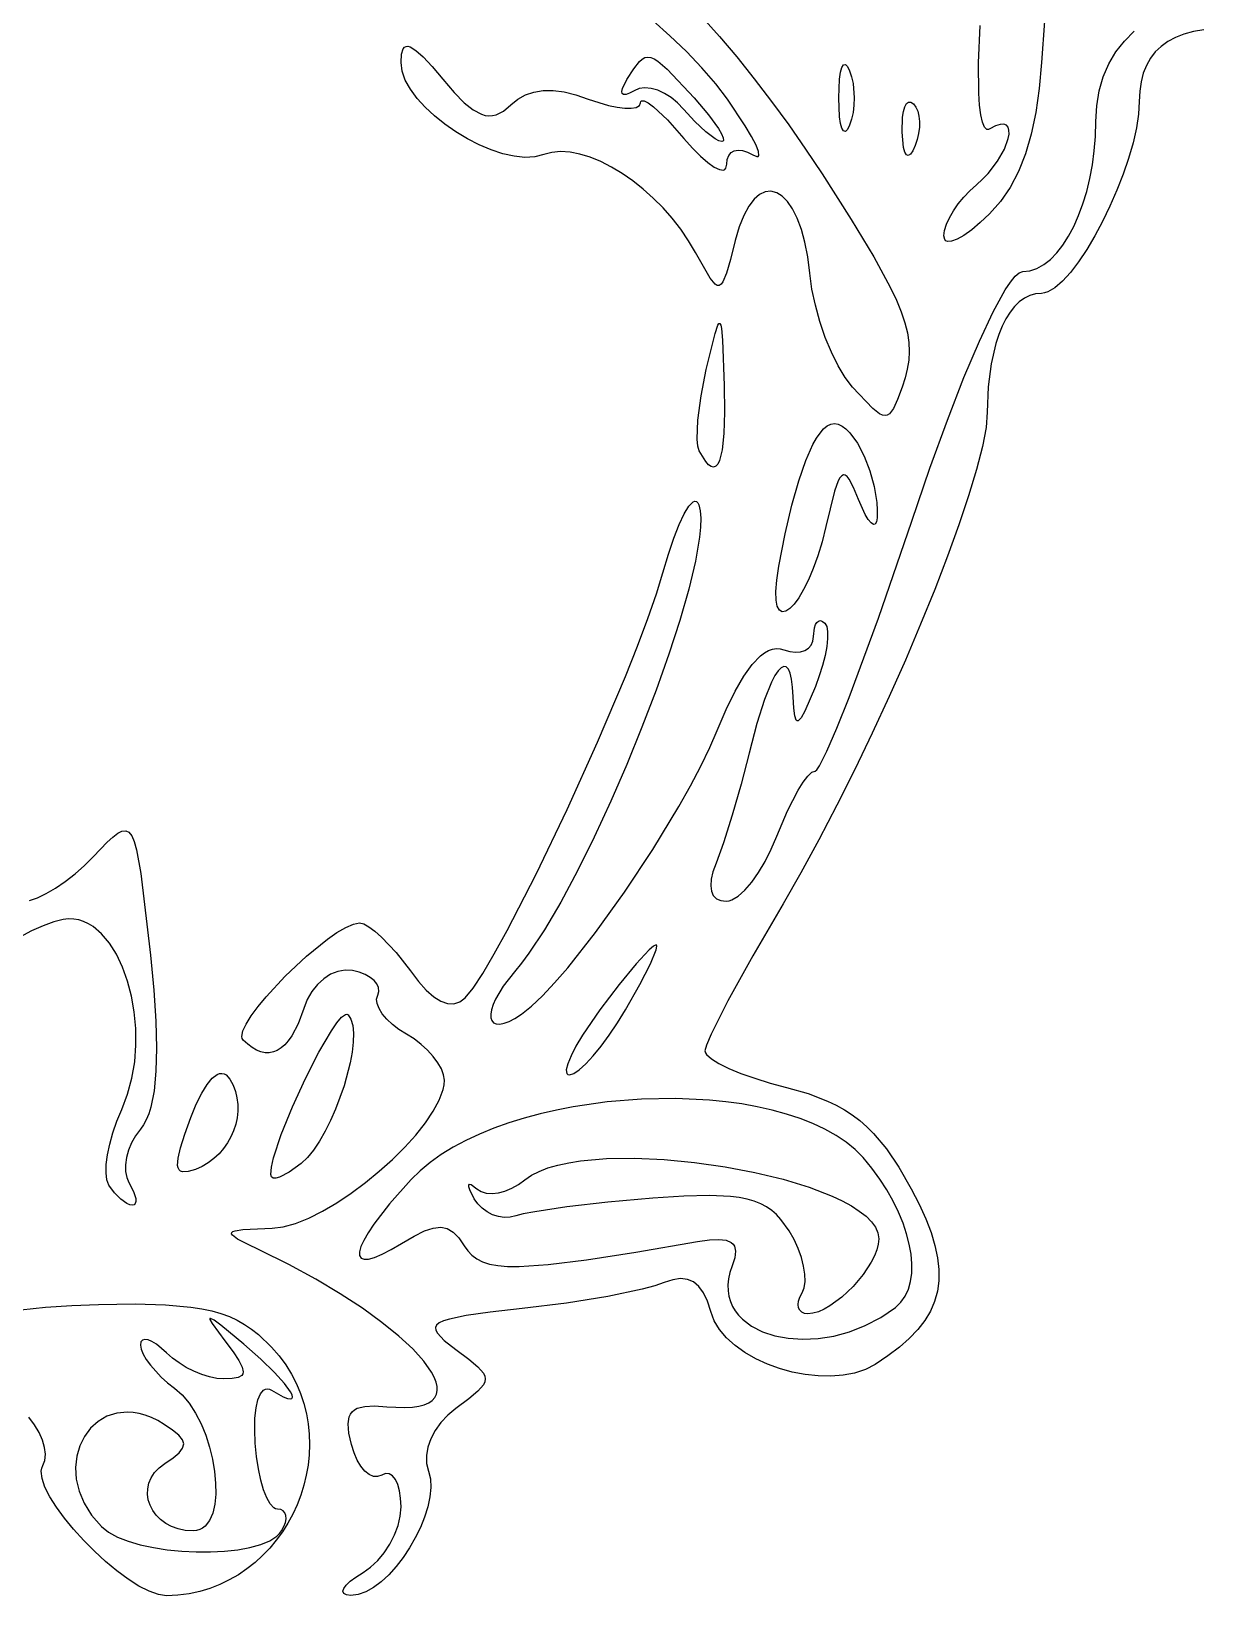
# Model space of a CAD drawing. Header units: millimetres. Extents: x 0.03 to 7.19, y 1.13 to 4.15.
# Drawn here: x 6.234 to 6.834, y 1.46 to 2.261 of the extents above; entities that cross this region are included whole.
import ezdxf

# ---------------------------------------------------------------- set-up
doc = ezdxf.new("R2010")
doc.units = ezdxf.units.MM

msp = doc.modelspace()

# ---------------------------------------------------------------- linework, layer by layer
at = {"flags": 128}
for points in [[(6.654115, 2.078899), (6.650393, 2.083724), (6.646776, 2.089727), (6.643354, 2.096668), (6.640216, 2.104309), (6.637452, 2.112411), (6.63515, 2.120735), (6.633402, 2.129042), (6.632296, 2.137094), (6.631235, 2.145483), (6.629778, 2.152991), (6.627971, 2.159596), (6.625862, 2.165278), (6.623497, 2.170017), (6.620925, 2.173791), (6.618191, 2.176579), (6.615344, 2.178361), (6.612431, 2.179116), (6.609498, 2.178824), (6.606594, 2.177462), (6.603765, 2.175012), (6.601058, 2.171451), (6.59852, 2.166759), (6.5962, 2.160915), (6.594143, 2.153899), (6.591652, 2.144176), (6.589601, 2.137146), (6.587764, 2.13274), (6.586855, 2.1315), (6.585914, 2.130891), (6.584913, 2.130902), (6.583824, 2.131527), (6.581268, 2.134581), (6.573851, 2.147663), (6.570287, 2.153777), (6.566284, 2.159665), (6.561898, 2.165293), (6.557188, 2.170621), (6.55221, 2.175614), (6.547021, 2.180235), (6.541679, 2.184446), (6.53624, 2.188212), (6.530763, 2.191494), (6.525303, 2.194256), (6.519919, 2.196462), (6.514668, 2.198073), (6.509606, 2.199054), (6.504791, 2.199368), (6.500279, 2.198976), (6.496129, 2.197844), (6.491599, 2.196693), (6.486527, 2.196435), (6.481029, 2.196996), (6.47522, 2.198301), (6.469215, 2.200277), (6.463129, 2.202849), (6.457076, 2.205942), (6.451173, 2.209483), (6.445533, 2.213396), (6.440272, 2.217609), (6.435504, 2.222046), (6.431346, 2.226633), (6.427911, 2.231296), (6.425316, 2.23596), (6.423674, 2.240552), (6.423101, 2.244997), (6.423367, 2.249202), (6.424204, 2.251946), (6.424855, 2.252764), (6.425671, 2.253207), (6.426659, 2.253274), (6.427827, 2.25296), (6.430732, 2.251181), (6.434445, 2.247846), (6.439025, 2.242932), (6.444532, 2.236413), (6.450342, 2.229637), (6.455481, 2.224422), (6.460075, 2.220721), (6.464249, 2.218486), (6.466218, 2.217903), (6.46813, 2.217669), (6.469999, 2.217777), (6.471842, 2.218222), (6.475513, 2.220097), (6.479268, 2.223247), (6.482815, 2.226178), (6.486751, 2.22838), (6.491085, 2.229853), (6.495822, 2.230597), (6.50097, 2.230614), (6.506536, 2.229903), (6.512526, 2.228465), (6.518949, 2.226302), (6.524252, 2.224453), (6.529216, 2.223047), (6.533729, 2.222091), (6.537681, 2.221594), (6.540963, 2.221563), (6.543464, 2.222005), (6.545075, 2.22293), (6.545685, 2.224344), (6.545837, 2.225028), (6.546207, 2.225426), (6.547555, 2.225401), (6.54964, 2.224343), (6.552369, 2.222326), (6.559396, 2.215715), (6.567907, 2.206163), (6.5723, 2.201159), (6.576397, 2.197003), (6.58011, 2.193751), (6.583348, 2.191457), (6.586022, 2.190173), (6.588044, 2.189954), (6.588781, 2.190261), (6.589322, 2.190854), (6.589768, 2.192927), (6.590034, 2.195407), (6.5908, 2.197385), (6.592014, 2.198844), (6.593627, 2.199766), (6.595589, 2.200132), (6.597848, 2.199925), (6.600355, 2.199127), (6.60306, 2.197719), (6.605194, 2.196816), (6.605817, 2.196938), (6.606153, 2.197424), (6.60599, 2.199427), (6.604758, 2.202707), (6.602508, 2.207146), (6.599294, 2.212627), (6.590185, 2.226247), (6.584161, 2.234083), (6.577066, 2.242263), (6.569161, 2.250548), (6.560706, 2.258694), (6.551961, 2.266462)], [(6.577261, 2.268264), (6.586, 2.258371), (6.594866, 2.247827), (6.603787, 2.236707), (6.612692, 2.225086), (6.621511, 2.213037), (6.630171, 2.200635), (6.638601, 2.187955), (6.653477, 2.16465), (6.665, 2.14561), (6.673452, 2.130085), (6.676614, 2.123405), (6.679113, 2.117323), (6.680986, 2.111744), (6.682267, 2.106574), (6.682991, 2.10172), (6.683193, 2.097088), (6.682909, 2.092583), (6.682174, 2.088113), (6.681022, 2.083583), (6.67949, 2.078899), (6.677127, 2.072505), (6.675066, 2.067938), (6.673042, 2.065198), (6.67196, 2.064513), (6.670787, 2.064285), (6.669489, 2.064513), (6.668034, 2.065198), (6.664516, 2.067938), (6.654115, 2.078899)], [(6.752343, 2.266168), (6.750851, 2.244927), (6.749714, 2.231637), (6.74798, 2.219467), (6.745634, 2.208371), (6.742662, 2.198306), (6.739049, 2.189226), (6.734779, 2.181087), (6.729839, 2.173845), (6.724212, 2.167455), (6.719525, 2.163017), (6.715153, 2.159359), (6.71119, 2.156527), (6.707733, 2.154566), (6.704878, 2.153521), (6.70272, 2.153439), (6.701933, 2.153773), (6.701355, 2.154365), (6.700879, 2.156344)], [(6.403657, 1.472177), (6.407563, 1.474906), (6.411207, 1.478334), (6.414509, 1.482322), (6.41739, 1.486733), (6.419769, 1.491427), (6.421567, 1.496267), (6.422704, 1.501114), (6.423101, 1.50583), (6.4229, 1.51019), (6.422322, 1.514017), (6.42141, 1.517245), (6.420204, 1.519807), (6.418744, 1.521637), (6.417072, 1.522668), (6.415228, 1.522833), (6.413254, 1.522066), (6.411159, 1.521288), (6.40898, 1.52142), (6.40678, 1.5224), (6.404624, 1.524161), (6.402575, 1.526641), (6.400697, 1.529775), (6.399055, 1.533498), (6.397712, 1.537747), (6.396442, 1.543556), (6.396034, 1.548236), (6.396563, 1.551866), (6.397203, 1.553312), (6.398105, 1.554526), (6.399279, 1.555517), (6.400734, 1.556296), (6.404525, 1.557256), (6.409553, 1.557486), (6.415893, 1.557066), (6.425115, 1.556611), (6.428931, 1.556818), (6.43223, 1.557298), (6.43502, 1.558042), (6.43731, 1.559037), (6.439109, 1.560274), (6.440426, 1.561741), (6.441271, 1.563426), (6.441651, 1.565319), (6.441577, 1.567409), (6.441057, 1.569685), (6.4401, 1.572135), (6.438716, 1.574749), (6.434699, 1.580422), (6.429078, 1.586616), (6.421926, 1.593243), (6.413314, 1.600213), (6.403315, 1.607439), (6.392, 1.614831), (6.379441, 1.622302), (6.36571, 1.629761), (6.350879, 1.637122), (6.34418, 1.640369), (6.339506, 1.642887), (6.336913, 1.644777), (6.336414, 1.645518), (6.336457, 1.646141), (6.337048, 1.646657), (6.338195, 1.647079), (6.342182, 1.647694), (6.357129, 1.648358), (6.362848, 1.649062), (6.369157, 1.650834), (6.375923, 1.653561), (6.383015, 1.657127), (6.390299, 1.661421), (6.397644, 1.666328), (6.404918, 1.671734), (6.411987, 1.677526), (6.41872, 1.683591), (6.424984, 1.689814), (6.430648, 1.696082), (6.435578, 1.702281), (6.439643, 1.708299), (6.442711, 1.71402), (6.444648, 1.719333), (6.445152, 1.7218), (6.445324, 1.724122), (6.444927, 1.7269), (6.443789, 1.729922), (6.441991, 1.73309), (6.439612, 1.736307), (6.436731, 1.739477), (6.433429, 1.742502), (6.429785, 1.745287), (6.425879, 1.747733), (6.42207, 1.750105), (6.418704, 1.752678), (6.415842, 1.755369), (6.413544, 1.758097), (6.41187, 1.76078), (6.410881, 1.763334), (6.410637, 1.765679), (6.411199, 1.767733), (6.411791, 1.769629), (6.411647, 1.771534), (6.410817, 1.773395), (6.409357, 1.775161), (6.407317, 1.776781), (6.404751, 1.778203), (6.401713, 1.779376), (6.398254, 1.780247), (6.394467, 1.780501), (6.390696, 1.779853), (6.387028, 1.778369), (6.383551, 1.776118), (6.380352, 1.773168), (6.377518, 1.769586), (6.375137, 1.765442), (6.373296, 1.760802), (6.370394, 1.753018), (6.367157, 1.746851), (6.365422, 1.744379), (6.363613, 1.742317), (6.361735, 1.740668), (6.359791, 1.739432), (6.357784, 1.738613), (6.355719, 1.738211), (6.353599, 1.738228), (6.351427, 1.738667), (6.349207, 1.73953), (6.346943, 1.740818), (6.344638, 1.742533), (6.342296, 1.744677), (6.341785, 1.745489), (6.341606, 1.74655), (6.34217, 1.749342), (6.343846, 1.752912), (6.34649, 1.757114), (6.349961, 1.761805), (6.354115, 1.766842), (6.363903, 1.777378), (6.374714, 1.787574), (6.385405, 1.796279), (6.390349, 1.799713), (6.394836, 1.802344), (6.398722, 1.804028), (6.401865, 1.804622), (6.403997, 1.80412), (6.406663, 1.802683), (6.409758, 1.800412), (6.413174, 1.797406), (6.420545, 1.789598), (6.427921, 1.780066), (6.432046, 1.774606), (6.436027, 1.770202), (6.439846, 1.76686), (6.443488, 1.764589), (6.446937, 1.763396), (6.450177, 1.763291), (6.45319, 1.76428), (6.455962, 1.766372), (6.459946, 1.771251), (6.464959, 1.778836), (6.470849, 1.788794), (6.477462, 1.800797), (6.492239, 1.829611), (6.50806, 1.86263), (6.523693, 1.89721), (6.537908, 1.930706), (6.544098, 1.946219), (6.549473, 1.96047), (6.553877, 1.973126), (6.557157, 1.983858), (6.559951, 1.993325), (6.562752, 2.001611), (6.565486, 2.008573), (6.568077, 2.014069), (6.570451, 2.017958), (6.572532, 2.020096), (6.57344, 2.020464), (6.574246, 2.020341), (6.574942, 2.01971), (6.575518, 2.018552), (6.576237, 2.015531), (6.576528, 2.011741), (6.576411, 2.007228), (6.575905, 2.002042), (6.573801, 1.989844), (6.570369, 1.975533), (6.565762, 1.959493), (6.560132, 1.942113), (6.553631, 1.923778), (6.546412, 1.904875), (6.538628, 1.88579), (6.530432, 1.866909), (6.521975, 1.848619), (6.513411, 1.831306), (6.504891, 1.815356), (6.49657, 1.801157), (6.488598, 1.789093), (6.484791, 1.783983), (6.481129, 1.779552), (6.475355, 1.772225), (6.47145, 1.765706), (6.470185, 1.76283), (6.469371, 1.760253), (6.469003, 1.758006), (6.469074, 1.756123), (6.469579, 1.754636), (6.470513, 1.753575), (6.47187, 1.752975), (6.473645, 1.752867), (6.475832, 1.753282), (6.478425, 1.754254), (6.48142, 1.755815), (6.48481, 1.757997), (6.489815, 1.761984), (6.495485, 1.767371), (6.501713, 1.774002), (6.508391, 1.781723), (6.522674, 1.799814), (6.537482, 1.82041), (6.55196, 1.842272), (6.565257, 1.864165), (6.571196, 1.874736), (6.576519, 1.884851), (6.58112, 1.894355), (6.584893, 1.903094), (6.589521, 1.913958), (6.594065, 1.923221), (6.598514, 1.93087), (6.60286, 1.936892), (6.607092, 1.941277), (6.609162, 1.942851), (6.6112, 1.944012), (6.613204, 1.944757), (6.615174, 1.945084), (6.617108, 1.944993), (6.619004, 1.944483), (6.622058, 1.943568), (6.624908, 1.943214), (6.62749, 1.94339), (6.629744, 1.944069), (6.631605, 1.945224), (6.633012, 1.946826), (6.633902, 1.948848), (6.634212, 1.95126), (6.634668, 1.955705), (6.635203, 1.957312), (6.63591, 1.958472), (6.636768, 1.959157), (6.637752, 1.959339), (6.638838, 1.958989), (6.640004, 1.95808), (6.640949, 1.956375), (6.641411, 1.953734), (6.641409, 1.95029), (6.640964, 1.946175), (6.640095, 1.941524), (6.638822, 1.936469), (6.637165, 1.931142), (6.635143, 1.925677), (6.629725, 1.913037), (6.627825, 1.909621), (6.626376, 1.908101), (6.6258, 1.908041), (6.625313, 1.908445), (6.624573, 1.910622), (6.624089, 1.914604), (6.623796, 1.920358), (6.623498, 1.925387), (6.622979, 1.929414), (6.622255, 1.93246), (6.621341, 1.934543), (6.620252, 1.935684), (6.619005, 1.935901), (6.617614, 1.935214), (6.616094, 1.933644), (6.614463, 1.931209), (6.612734, 1.92793), (6.609046, 1.918914), (6.605155, 1.906755), (6.601185, 1.891608), (6.59711, 1.87571), (6.592568, 1.859773), (6.588112, 1.845645), (6.584296, 1.835177), (6.582742, 1.830856), (6.581835, 1.827018), (6.581567, 1.82369), (6.581931, 1.820903), (6.582919, 1.818684), (6.584522, 1.817064), (6.586734, 1.81607), (6.589546, 1.815733), (6.590962, 1.815906), (6.592466, 1.816413), (6.595686, 1.818363), (6.5991, 1.821446), (6.602603, 1.825524), (6.606088, 1.830462), (6.60945, 1.836123), (6.612582, 1.84237), (6.615379, 1.849066), (6.620826, 1.862009), (6.626343, 1.872608), (6.628925, 1.876686), (6.631283, 1.879769), (6.633337, 1.881719), (6.635004, 1.882399), (6.635942, 1.883062), (6.637285, 1.885007), (6.641085, 1.892482), (6.646203, 1.904299), (6.652435, 1.919934), (6.66743, 1.960563), (6.684449, 2.010177), (6.693726, 2.037332), (6.702686, 2.061976), (6.711175, 2.083767), (6.719042, 2.102363), (6.726135, 2.117421), (6.7323, 2.128601), (6.734988, 2.132629), (6.737386, 2.135559), (6.739477, 2.137349), (6.74124, 2.137955), (6.744924, 2.138371), (6.748534, 2.139588), (6.752048, 2.141559), (6.755442, 2.144239), (6.758695, 2.14758), (6.761783, 2.151537), (6.764684, 2.156063), (6.767376, 2.161111), (6.769835, 2.166636), (6.77204, 2.17259), (6.773968, 2.178928), (6.775596, 2.185603), (6.776901, 2.192569), (6.777861, 2.199779), (6.778454, 2.207187), (6.778657, 2.214747), (6.779095, 2.222806), (6.780383, 2.230426), (6.782482, 2.237578), (6.785353, 2.244235), (6.788957, 2.25037), (6.793253, 2.255955), (6.798204, 2.260963)], [(6.833856, 2.26173), (6.828559, 2.260799), (6.823731, 2.259485), (6.819369, 2.257787), (6.815473, 2.255705), (6.812041, 2.253237), (6.809071, 2.250383), (6.806561, 2.247142), (6.804512, 2.243513), (6.80292, 2.239494), (6.801785, 2.235085), (6.801105, 2.230285), (6.800879, 2.225094), (6.8005, 2.218596), (6.799411, 2.211473), (6.797687, 2.203871), (6.795399, 2.195932), (6.792623, 2.1878), (6.789431, 2.179621), (6.785896, 2.171537), (6.782093, 2.163693), (6.778094, 2.156232), (6.773973, 2.149299), (6.769803, 2.143038), (6.765658, 2.137592), (6.761612, 2.133106), (6.757737, 2.129723), (6.754107, 2.127588), (6.752407, 2.127033), (6.750796, 2.126844), (6.747754, 2.12656), (6.744849, 2.125722), (6.742087, 2.124348), (6.739478, 2.122455), (6.73703, 2.120062), (6.734752, 2.117188), (6.73265, 2.113851), (6.730735, 2.110068), (6.729014, 2.105858), (6.727495, 2.10124), (6.725099, 2.09085), (6.723612, 2.079044), (6.723101, 2.065969), (6.722459, 2.058235), (6.720596, 2.048388), (6.717604, 2.036652), (6.713577, 2.023252), (6.70861, 2.008413), (6.702794, 1.992359), (6.696224, 1.975315), (6.688994, 1.957507), (6.681196, 1.939159), (6.672924, 1.920495), (6.664271, 1.901741), (6.655332, 1.883121), (6.646199, 1.864861), (6.636966, 1.847184), (6.627726, 1.830317), (6.618574, 1.814483), (6.603073, 1.787801), (6.590381, 1.764698), (6.581806, 1.747647), (6.579471, 1.742164), (6.578657, 1.739122), (6.578873, 1.738217), (6.579507, 1.737233), (6.581945, 1.735064), (6.585798, 1.732694), (6.590896, 1.730196), (6.597069, 1.727649), (6.604145, 1.725127), (6.611954, 1.722709), (6.620324, 1.720469), (6.631497, 1.717288), (6.641328, 1.713514), (6.645807, 1.711351), (6.650032, 1.708973), (6.654029, 1.70636), (6.657825, 1.70349), (6.661448, 1.70034), (6.664924, 1.696889), (6.671544, 1.688996), (6.677902, 1.679637), (6.684212, 1.668635), (6.688245, 1.660714), (6.691615, 1.65324), (6.694316, 1.646185), (6.696342, 1.639518), (6.697686, 1.633208), (6.698343, 1.627226), (6.698307, 1.62154), (6.69757, 1.616122), (6.696127, 1.610939), (6.693973, 1.605963), (6.691099, 1.601162), (6.687502, 1.596507), (6.683173, 1.591966), (6.678107, 1.587511), (6.672298, 1.58311), (6.66574, 1.578733), (6.660752, 1.576153), (6.655229, 1.574303), (6.649277, 1.573149), (6.643003, 1.572655), (6.636515, 1.572788), (6.62992, 1.573512), (6.623324, 1.574795), (6.616834, 1.576601), (6.610557, 1.578895), (6.604601, 1.581645), (6.599072, 1.584814), (6.594076, 1.588369), (6.589722, 1.592276), (6.586115, 1.5965), (6.583364, 1.601006), (6.581574, 1.60576), (6.579899, 1.611044), (6.577895, 1.615322), (6.575538, 1.618605), (6.572808, 1.620908), (6.569684, 1.622242), (6.566146, 1.622622), (6.562171, 1.622059), (6.55774, 1.620566), (6.553014, 1.618936), (6.54645, 1.617186), (6.529001, 1.613547), (6.507775, 1.610087), (6.485157, 1.607247), (6.468785, 1.605404), (6.45644, 1.603688), (6.447841, 1.601925), (6.444858, 1.600972), (6.442706, 1.599943), (6.441349, 1.598815), (6.440752, 1.597568), (6.440881, 1.596179), (6.4417, 1.594627), (6.445267, 1.590948), (6.451171, 1.586358), (6.457756, 1.581453), (6.46246, 1.577524), (6.465284, 1.574244), (6.46599, 1.572747), (6.466226, 1.57129), (6.465993, 1.569833), (6.465289, 1.568336), (6.462472, 1.565059), (6.457775, 1.561132), (6.451199, 1.556233), (6.447063, 1.552781), (6.443512, 1.548954), (6.440591, 1.544861), (6.43835, 1.540609), (6.436834, 1.536306), (6.436091, 1.532059), (6.436169, 1.527975), (6.437115, 1.524163), (6.438129, 1.520197), (6.438381, 1.515753), (6.437934, 1.510933), (6.436851, 1.505839), (6.435197, 1.500572), (6.433034, 1.495236), (6.430428, 1.489933), (6.42744, 1.484764), (6.424135, 1.479832), (6.420576, 1.475238), (6.416828, 1.471085), (6.412953, 1.467476), (6.409016, 1.464511), (6.405079, 1.462294), (6.401207, 1.460927), (6.397462, 1.46051), (6.395196, 1.460812), (6.39385, 1.461538), (6.393398, 1.462643), (6.393815, 1.464078), (6.395075, 1.465796), (6.397152, 1.467751), (6.400021, 1.469893), (6.403657, 1.472177)], [(6.700879, 2.156344), (6.701219, 2.159081), (6.702194, 2.162181), (6.703736, 2.165535), (6.705775, 2.169038), (6.708244, 2.172583), (6.711074, 2.176063), (6.714198, 2.17937), (6.717546, 2.182399), (6.72071, 2.185246), (6.723583, 2.188253), (6.728394, 2.194489), (6.731853, 2.200592), (6.733834, 2.206045), (6.734231, 2.208366), (6.734212, 2.210331), (6.733761, 2.211876), (6.732862, 2.212934), (6.7315, 2.213443), (6.729659, 2.213338), (6.727323, 2.212553), (6.724476, 2.211024), (6.723684, 2.210703), (6.72295, 2.210747), (6.721655, 2.211898), (6.720592, 2.214406), (6.719758, 2.218199), (6.719152, 2.223206), (6.718772, 2.229356), (6.718686, 2.244797), (6.71949, 2.263949)], [(6.567643, 2.221163), (6.564647, 2.22434), (6.561396, 2.227023), (6.557993, 2.229172), (6.554542, 2.230748), (6.551148, 2.231713), (6.547913, 2.232028), (6.544941, 2.231654), (6.542337, 2.230552), (6.540067, 2.229303), (6.538292, 2.228647), (6.537026, 2.228568), (6.536278, 2.229049), (6.536061, 2.230072), (6.536384, 2.231622), (6.538699, 2.236233), (6.542182, 2.241705), (6.545129, 2.245488), (6.546521, 2.246714), (6.547924, 2.247478), (6.549385, 2.247768), (6.550952, 2.247569), (6.552674, 2.24687), (6.554599, 2.245657), (6.559249, 2.241635), (6.573101, 2.226844), (6.58044, 2.218215), (6.585563, 2.211149), (6.587148, 2.20843), (6.588004, 2.206375), (6.588072, 2.205075), (6.587793, 2.204737), (6.587296, 2.204622), (6.585824, 2.204959), (6.583911, 2.205927), (6.579079, 2.209481), (6.573442, 2.214741), (6.567643, 2.221163)], [(6.647074, 2.226844), (6.647515, 2.236533), (6.648032, 2.239966), (6.648716, 2.242382), (6.649545, 2.243723), (6.650495, 2.243934), (6.651545, 2.242956), (6.652671, 2.240733), (6.653683, 2.237659), (6.654405, 2.234244), (6.654983, 2.226844), (6.654839, 2.223087), (6.654405, 2.219444), (6.653683, 2.216028), (6.652671, 2.212955), (6.651545, 2.210732), (6.650495, 2.209754), (6.649545, 2.209964), (6.648716, 2.211306), (6.648032, 2.213721), (6.647515, 2.217154), (6.647074, 2.226844)], [(6.679532, 2.209247), (6.679719, 2.21699), (6.68019, 2.219986), (6.680881, 2.222319), (6.681768, 2.22393), (6.682827, 2.224758), (6.684034, 2.224745), (6.685365, 2.22383), (6.686595, 2.222183), (6.687512, 2.220071), (6.688112, 2.217583), (6.688391, 2.214804), (6.688347, 2.211823), (6.687977, 2.208726), (6.687275, 2.205602), (6.68624, 2.202538), (6.684957, 2.199751), (6.683772, 2.198028), (6.6827, 2.197354), (6.681756, 2.197715), (6.680953, 2.199099), (6.680305, 2.201491), (6.679532, 2.209247)], [(6.575726, 2.046288), (6.575038, 2.048643), (6.574704, 2.052154), (6.575041, 2.061965), (6.576619, 2.074355), (6.579324, 2.087955), (6.583808, 2.106241), (6.585245, 2.110522), (6.585807, 2.111407), (6.586282, 2.111439), (6.586681, 2.110607), (6.587019, 2.1089), (6.587558, 2.102812), (6.588449, 2.079622), (6.588644, 2.066074), (6.588301, 2.055134), (6.587433, 2.046837), (6.586056, 2.04122), (6.585181, 2.039429), (6.584183, 2.038321), (6.583065, 2.037901), (6.581827, 2.038174), (6.580473, 2.039145), (6.579004, 2.040818), (6.575726, 2.046288)], [(6.616449, 1.987163), (6.61971, 2.003775), (6.623104, 2.01837), (6.626605, 2.030889), (6.63019, 2.041269), (6.633834, 2.049449), (6.635671, 2.052695), (6.637513, 2.055368), (6.639358, 2.057461), (6.641203, 2.058965), (6.643044, 2.059873), (6.644879, 2.060177), (6.646827, 2.059855), (6.648811, 2.058926), (6.650808, 2.057443), (6.652791, 2.055458), (6.656624, 2.050201), (6.660113, 2.043582), (6.663066, 2.036028), (6.665287, 2.027968), (6.666582, 2.019829), (6.66682, 2.015863), (6.666754, 2.012038), (6.666418, 2.009885), (6.66576, 2.008753), (6.664817, 2.008605), (6.663631, 2.009403), (6.662239, 2.011108), (6.660682, 2.013683), (6.657226, 2.021288), (6.654592, 2.027566), (6.652357, 2.031761), (6.651351, 2.033045), (6.650399, 2.03377), (6.649486, 2.033925), (6.648596, 2.033495), (6.647714, 2.032469), (6.646825, 2.030833), (6.644963, 2.025685), (6.640476, 2.007524), (6.63854, 1.999695), (6.636375, 1.992498), (6.634044, 1.985984), (6.631607, 1.980206), (6.629126, 1.975216), (6.626662, 1.971065), (6.624276, 1.967805), (6.62203, 1.96549), (6.619985, 1.964169), (6.618203, 1.963896), (6.616744, 1.964722), (6.61567, 1.9667), (6.615042, 1.969881), (6.614922, 1.974317), (6.61537, 1.980061), (6.616449, 1.987163)], [(6.232996, 1.816199), (6.237029, 1.817535), (6.241525, 1.819647), (6.246334, 1.822443), (6.251309, 1.825827), (6.2563, 1.829707), (6.26116, 1.833989), (6.26574, 1.83858), (6.272754, 1.84593), (6.275627, 1.848614), (6.278133, 1.850541), (6.280315, 1.851637), (6.282214, 1.85183), (6.283873, 1.851047), (6.285332, 1.849215), (6.286635, 1.846262), (6.287823, 1.842115), (6.290023, 1.829947), (6.294893, 1.78808), (6.296585, 1.770252), (6.297615, 1.754456), (6.297982, 1.740634), (6.297681, 1.728726), (6.29671, 1.718672), (6.295065, 1.710412), (6.293989, 1.706936), (6.292743, 1.703887), (6.291327, 1.701257), (6.28974, 1.699038), (6.287274, 1.695656), (6.285257, 1.692042), (6.283711, 1.688308), (6.282662, 1.684568), (6.282133, 1.680932), (6.282148, 1.677513), (6.282732, 1.674423), (6.283907, 1.671774), (6.286252, 1.667273), (6.287337, 1.663585), (6.287391, 1.662166), (6.28711, 1.661093), (6.286488, 1.660414), (6.285518, 1.660177), (6.284272, 1.660387), (6.282859, 1.660988), (6.279728, 1.663196), (6.276516, 1.666464), (6.273615, 1.670455)], [(6.273615, 1.670455), (6.272601, 1.673098), (6.272165, 1.676684), (6.272281, 1.681053), (6.272921, 1.686047), (6.274058, 1.691508), (6.275666, 1.697277), (6.277717, 1.703197), (6.280185, 1.709108), (6.283223, 1.716949), (6.28542, 1.725159), (6.286817, 1.733607), (6.287453, 1.742166), (6.287367, 1.750705), (6.286601, 1.759095), (6.285193, 1.767208), (6.283183, 1.774915), (6.280611, 1.782086), (6.277517, 1.788592), (6.27394, 1.794304), (6.269921, 1.799094), (6.265499, 1.802831), (6.263149, 1.804265), (6.260713, 1.805388), (6.258197, 1.806183), (6.255605, 1.806634), (6.252942, 1.806725), (6.250212, 1.806441), (6.245394, 1.805235), (6.23996, 1.803238), (6.234096, 1.800558), (6.227987, 1.797299)], [(6.53799, 1.760177), (6.545314, 1.77312), (6.550695, 1.783719), (6.553623, 1.79088), (6.554008, 1.79283), (6.553902, 1.793337), (6.553587, 1.79351), (6.552263, 1.79283), (6.550054, 1.79088), (6.543459, 1.783719), (6.534744, 1.77312), (6.524851, 1.760177), (6.515996, 1.747234), (6.512648, 1.741574), (6.510105, 1.736635), (6.50843, 1.732557), (6.507687, 1.729474), (6.507941, 1.727524), (6.508461, 1.727017), (6.509254, 1.726844), (6.511473, 1.727524), (6.51432, 1.729474), (6.517679, 1.732557), (6.521429, 1.736635), (6.525454, 1.741574), (6.529635, 1.747234), (6.533853, 1.753481), (6.53799, 1.760177)], [(6.356435, 1.675844), (6.356819, 1.67958), (6.357911, 1.684387), (6.36185, 1.696452), (6.367515, 1.710517), (6.374173, 1.725063), (6.381085, 1.738568), (6.387519, 1.749512), (6.390326, 1.753548), (6.392737, 1.756375), (6.39466, 1.7578), (6.39541, 1.757929), (6.396004, 1.757635), (6.397494, 1.755363), (6.39841, 1.752203), (6.398789, 1.748275), (6.39867, 1.743698), (6.39809, 1.73859), (6.397086, 1.733072), (6.393957, 1.72128), (6.389584, 1.709273), (6.387025, 1.703487), (6.384268, 1.698005), (6.381349, 1.692945), (6.378308, 1.688428), (6.37518, 1.684572), (6.372004, 1.681497), (6.365956, 1.677051), (6.361006, 1.674503), (6.359101, 1.674), (6.357662, 1.67404), (6.356752, 1.674647), (6.356435, 1.675844)], [(6.315587, 1.705149), (6.318364, 1.711903), (6.321143, 1.71751), (6.323882, 1.721931), (6.326539, 1.725122), (6.329071, 1.727042), (6.330277, 1.727512), (6.331435, 1.727649), (6.332541, 1.727448), (6.333589, 1.726903), (6.33549, 1.72476), (6.337133, 1.721674), (6.338353, 1.71846), (6.339161, 1.715149), (6.33957, 1.711776), (6.339593, 1.708375), (6.339242, 1.704977), (6.338531, 1.701616), (6.337471, 1.698326), (6.336076, 1.69514), (6.334357, 1.692091), (6.332327, 1.689213), (6.33, 1.686538), (6.327387, 1.6841), (6.324502, 1.681931), (6.321356, 1.680067), (6.317962, 1.678538), (6.314142, 1.677359), (6.311349, 1.677224), (6.310335, 1.677586), (6.309574, 1.678255), (6.309065, 1.679245), (6.308806, 1.680573), (6.309034, 1.6843), (6.310248, 1.689558), (6.312436, 1.696467), (6.315587, 1.705149)], [(6.676129, 1.607913), (6.67887, 1.610517), (6.681061, 1.61362), (6.682712, 1.617178), (6.683834, 1.621148), (6.684436, 1.625483), (6.684528, 1.630139), (6.684119, 1.635072), (6.683219, 1.640236), (6.681839, 1.645588), (6.679986, 1.651082), (6.677672, 1.656674), (6.674906, 1.662319), (6.671698, 1.667973), (6.668058, 1.673591), (6.663994, 1.679127), (6.659518, 1.684538), (6.655488, 1.688634), (6.650875, 1.692424), (6.645717, 1.695912), (6.640052, 1.699097), (6.633918, 1.701984), (6.627352, 1.704572), (6.620391, 1.706865), (6.613074, 1.708863), (6.605437, 1.71057), (6.59752, 1.711985), (6.589358, 1.713112), (6.580991, 1.713953), (6.563788, 1.71478), (6.546212, 1.714483), (6.528565, 1.713074), (6.511148, 1.71057), (6.502619, 1.708911), (6.494261, 1.706984), (6.48611, 1.70479), (6.478206, 1.702331), (6.470584, 1.699609), (6.463283, 1.696626), (6.456341, 1.693384), (6.449794, 1.689884), (6.443682, 1.686128), (6.438041, 1.682118), (6.432909, 1.677856), (6.428324, 1.673344), (6.417298, 1.660853), (6.409196, 1.650413), (6.40625, 1.646017), (6.404045, 1.642199), (6.402583, 1.638981), (6.401869, 1.636385), (6.401905, 1.634434), (6.402694, 1.633148), (6.40424, 1.632549), (6.406546, 1.63266), (6.409616, 1.633502), (6.413451, 1.635098), (6.418057, 1.637468), (6.423435, 1.640635), (6.429778, 1.644365), (6.435117, 1.646997), (6.439621, 1.648524), (6.443457, 1.648941), (6.446794, 1.648241), (6.4498, 1.646417), (6.452643, 1.643462), (6.45549, 1.639372), (6.457298, 1.636812), (6.459389, 1.634603), (6.461864, 1.632747), (6.464823, 1.631246), (6.468367, 1.630101), (6.472599, 1.629314), (6.477617, 1.628887), (6.483525, 1.628823), (6.49841, 1.629788), (6.518061, 1.632223), (6.543286, 1.636144), (6.574893, 1.641566), (6.580924, 1.642428), (6.585776, 1.642661), (6.589491, 1.642234), (6.592113, 1.641118), (6.593028, 1.640292), (6.593685, 1.639282), (6.59425, 1.636695), (6.593852, 1.633328), (6.592532, 1.629149), (6.59142, 1.625769), (6.590717, 1.622521), (6.590405, 1.61941), (6.590468, 1.61644), (6.59089, 1.613615), (6.591652, 1.61094), (6.592739, 1.608419), (6.594133, 1.606056), (6.595818, 1.603855), (6.597777, 1.601821), (6.602449, 1.598271), (6.608016, 1.595439), (6.614341, 1.593359), (6.621291, 1.592066), (6.628731, 1.591594), (6.636527, 1.591977), (6.644544, 1.593249), (6.652647, 1.595444), (6.660702, 1.598597), (6.668574, 1.602742), (6.676129, 1.607913)], [(6.628365, 1.615274), (6.62942, 1.617847), (6.629883, 1.621082), (6.629782, 1.624848), (6.629143, 1.629016), (6.627994, 1.633453), (6.626361, 1.63803), (6.624272, 1.642616), (6.621754, 1.64708), (6.617546, 1.65294), (6.615268, 1.655392), (6.612812, 1.65754), (6.610128, 1.659397), (6.607169, 1.660972), (6.603887, 1.662278), (6.600235, 1.663326), (6.596164, 1.664128), (6.591627, 1.664695), (6.580963, 1.66517), (6.56786, 1.664842), (6.551935, 1.663802), (6.528883, 1.661725), (6.507973, 1.659318), (6.491505, 1.656882), (6.485656, 1.655748), (6.481782, 1.654719), (6.478906, 1.654049), (6.475921, 1.653955), (6.472913, 1.654399), (6.469968, 1.655345), (6.467173, 1.656759), (6.464616, 1.658604), (6.462382, 1.660843), (6.46056, 1.663441), (6.458289, 1.667996), (6.457824, 1.669511), (6.457798, 1.670488), (6.458204, 1.670907), (6.459038, 1.670748), (6.461962, 1.668608), (6.464103, 1.667215), (6.466709, 1.666419), (6.469679, 1.666203), (6.472912, 1.666547), (6.476309, 1.667433), (6.479769, 1.668844), (6.483192, 1.67076), (6.486476, 1.673163), (6.489794, 1.67549), (6.493751, 1.677524), (6.498299, 1.679274), (6.503388, 1.680749), (6.508971, 1.681955), (6.514997, 1.682902), (6.528186, 1.68405), (6.542566, 1.684256), (6.557745, 1.683587), (6.573333, 1.682106), (6.588938, 1.67988), (6.604171, 1.676973), (6.618641, 1.67345), (6.631956, 1.669377), (6.643726, 1.664817), (6.64891, 1.662376), (6.653561, 1.659838), (6.657631, 1.65721), (6.66107, 1.654502), (6.66383, 1.651721), (6.665862, 1.648876), (6.667117, 1.645974), (6.667546, 1.643024), (6.667285, 1.640265), (6.666536, 1.637319), (6.665344, 1.634235), (6.663759, 1.631065), (6.659597, 1.624666), (6.654429, 1.618526), (6.648638, 1.613048), (6.642602, 1.608636), (6.639612, 1.606955), (6.636704, 1.605692), (6.633925, 1.604898), (6.631324, 1.604622), (6.629541, 1.604839), (6.628139, 1.605462), (6.627128, 1.606447), (6.626521, 1.60775), (6.62633, 1.609328), (6.626566, 1.611137), (6.62724, 1.613134), (6.628365, 1.615274)], [(6.228632, 1.606689), (6.241264, 1.607989), (6.254581, 1.608929), (6.268254, 1.609455), (6.286986, 1.609641), (6.30258, 1.609225), (6.315512, 1.608089), (6.321129, 1.607214), (6.326258, 1.606115), (6.330958, 1.604777), (6.335291, 1.603185), (6.339313, 1.601325), (6.343086, 1.599181), (6.346668, 1.59674), (6.350119, 1.593987), (6.356865, 1.587483), (6.360703, 1.583063), (6.364096, 1.578464), (6.367055, 1.573706), (6.369587, 1.56881), (6.371701, 1.563797), (6.373407, 1.558688), (6.374713, 1.553503), (6.375627, 1.548264), (6.37616, 1.542991), (6.376318, 1.537705), (6.376113, 1.532427), (6.375551, 1.527178), (6.374642, 1.521979), (6.373395, 1.51685), (6.371818, 1.511813), (6.369921, 1.506887), (6.367712, 1.502095), (6.365199, 1.497456), (6.362393, 1.492993), (6.359301, 1.488724), (6.355933, 1.484673), (6.352297, 1.480858), (6.348401, 1.477301), (6.344256, 1.474024), (6.339869, 1.471046), (6.33525, 1.468388), (6.330407, 1.466072), (6.325349, 1.464119), (6.320084, 1.462548), (6.314623, 1.461382), (6.308973, 1.46064), (6.303143, 1.460344), (6.298955, 1.460908), (6.294187, 1.462597), (6.288969, 1.465273), (6.283434, 1.468798), (6.277711, 1.473033), (6.271932, 1.477841), (6.266228, 1.483083), (6.26073, 1.488622), (6.255569, 1.494318), (6.250875, 1.500035), (6.246781, 1.505634), (6.243416, 1.510977), (6.240913, 1.515925), (6.239402, 1.520341), (6.239013, 1.524087), (6.239281, 1.525665), (6.239879, 1.527024), (6.2409, 1.529606), (6.241168, 1.532702), (6.240726, 1.536193), (6.239617, 1.539964), (6.237884, 1.543896), (6.235569, 1.547874), (6.232715, 1.55178)], [(6.36199, 1.49351), (6.363186, 1.495743), (6.363947, 1.497827), (6.364282, 1.499716), (6.364199, 1.501365), (6.363707, 1.502727), (6.362814, 1.503757), (6.361531, 1.504408), (6.359865, 1.504635), (6.358937, 1.504813), (6.358011, 1.505329), (6.356188, 1.507305), (6.354443, 1.510427), (6.352822, 1.514556), (6.351372, 1.519553), (6.350141, 1.52528), (6.349174, 1.531599), (6.348518, 1.538372), (6.348234, 1.54523), (6.348385, 1.551277), (6.348942, 1.556423), (6.349877, 1.560576), (6.351164, 1.563648), (6.352774, 1.565547), (6.353691, 1.566029), (6.354679, 1.566184), (6.355733, 1.566001), (6.356851, 1.565469), (6.362884, 1.562134), (6.364957, 1.561319), (6.366424, 1.561036), (6.3673, 1.561256), (6.367603, 1.561952), (6.367349, 1.563096), (6.366554, 1.564661), (6.36341, 1.568943), (6.358303, 1.574576), (6.351364, 1.581339), (6.342726, 1.58901), (6.330961, 1.598778), (6.327537, 1.601305), (6.325685, 1.602273), (6.325332, 1.602175), (6.325353, 1.60169), (6.326492, 1.599567), (6.332976, 1.590733), (6.337154, 1.585172), (6.340121, 1.580751), (6.341873, 1.577348), (6.342405, 1.574839), (6.342212, 1.573881), (6.341713, 1.573101), (6.339791, 1.572012), (6.336635, 1.571449), (6.33224, 1.571288), (6.328793, 1.57156), (6.325051, 1.57234), (6.321133, 1.573573), (6.31716, 1.575205), (6.313251, 1.57718), (6.309525, 1.579444), (6.306102, 1.581943), (6.303101, 1.584622), (6.297924, 1.589063), (6.29566, 1.590465), (6.293685, 1.591299), (6.292053, 1.591548), (6.29082, 1.591196), (6.29004, 1.590226), (6.289768, 1.588622), (6.290123, 1.58649), (6.291139, 1.583998), (6.292746, 1.581237), (6.294872, 1.578299), (6.300397, 1.57225), (6.303653, 1.569323), (6.307143, 1.56658), (6.311116, 1.563095), (6.314726, 1.558799), (6.317953, 1.553833), (6.32078, 1.548342), (6.323188, 1.542469), (6.325158, 1.536356), (6.326671, 1.530146), (6.327709, 1.523983), (6.328253, 1.518009), (6.328285, 1.512367), (6.327786, 1.507201), (6.326737, 1.502654), (6.325119, 1.498868), (6.322915, 1.495987), (6.321587, 1.49493), (6.320105, 1.494153), (6.318467, 1.493674), (6.316671, 1.49351), (6.312693, 1.493776), (6.309023, 1.494538), (6.305684, 1.495744), (6.302697, 1.497342), (6.300084, 1.499279), (6.297866, 1.501504), (6.296065, 1.503964), (6.294704, 1.506608), (6.293803, 1.509382), (6.293385, 1.512235), (6.293471, 1.515114), (6.294083, 1.517967), (6.295243, 1.520743), (6.296972, 1.523388), (6.299293, 1.525851), (6.302226, 1.52808), (6.30648, 1.530988), (6.30951, 1.533525), (6.311314, 1.535817), (6.311891, 1.537991), (6.311238, 1.540174), (6.309353, 1.542492), (6.306234, 1.545071), (6.301879, 1.548038), (6.298588, 1.549979), (6.295353, 1.55154), (6.292183, 1.552737), (6.289088, 1.553585), (6.286076, 1.554097), (6.283158, 1.55429), (6.277635, 1.553776), (6.272594, 1.55216), (6.268106, 1.549562), (6.264245, 1.546101), (6.261084, 1.541896), (6.258696, 1.537065), (6.257155, 1.531728), (6.256532, 1.526004), (6.256903, 1.520011), (6.258338, 1.513868), (6.260912, 1.507695), (6.264698, 1.50161), (6.269768, 1.495733), (6.273356, 1.492878), (6.277967, 1.490367), (6.283444, 1.488205), (6.289631, 1.486395), (6.29637, 1.484941), (6.303503, 1.483847), (6.310875, 1.483116), (6.318327, 1.482752), (6.325703, 1.482759), (6.332845, 1.483141), (6.339596, 1.483901), (6.345799, 1.485043), (6.351297, 1.486572), (6.355933, 1.48849), (6.35955, 1.490801), (6.360927, 1.492106), (6.36199, 1.49351)]]:
    msp.add_lwpolyline(points, dxfattribs=at)

doc.saveas('drawing.dxf')
